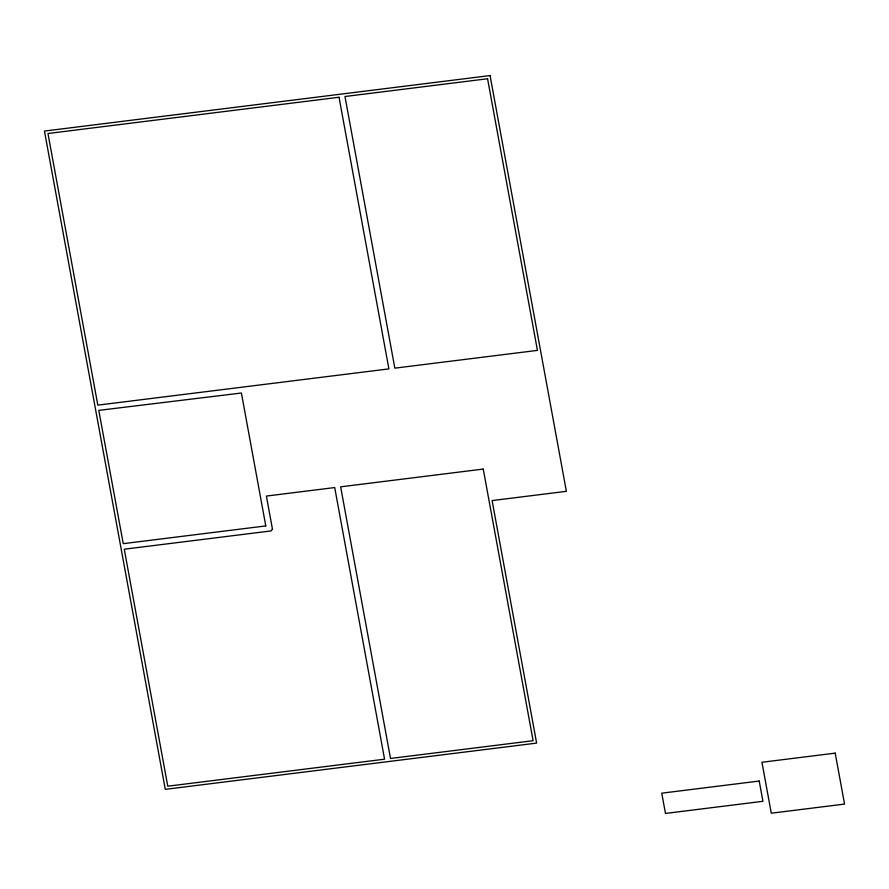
<?xml version="1.0" encoding="UTF-8"?>
<svg xmlns="http://www.w3.org/2000/svg" width="889" height="889" viewBox="0 0 889 889"><rect width="100%" height="100%" fill="white"/><g stroke="black" fill="none" stroke-linecap="round" stroke-linejoin="round"><path stroke-width="1.33" d="M272.456 529.111L271.023 530.933L124.271 549.213L167.765 786.198L384.57 759.195L334.72 487.561L266.389 496.073L272.456 529.111M490.061 75.565L44.45 131.061L165.287 789.354L536.623 743.104L492.106 500.574L566.382 491.328L490.061 75.565M339.042 97.257L47.962 133.506L97.823 405.14L388.893 368.891L339.042 97.257M487.572 78.754L344.976 96.512L394.838 368.146L537.434 350.388L487.572 78.754M483.249 469.07L340.654 486.828L390.515 758.461L533.111 740.704L483.249 469.07M265.789 525.921L123.249 543.668L98.79 410.374L241.397 393.016L265.789 525.921M835.204 753.139L761.94 762.262L771.285 813.202L844.55 804.078L835.204 753.139M759.217 781.042L661.749 793.177L665.472 813.435L762.94 801.3L759.217 781.042"/></g></svg>
